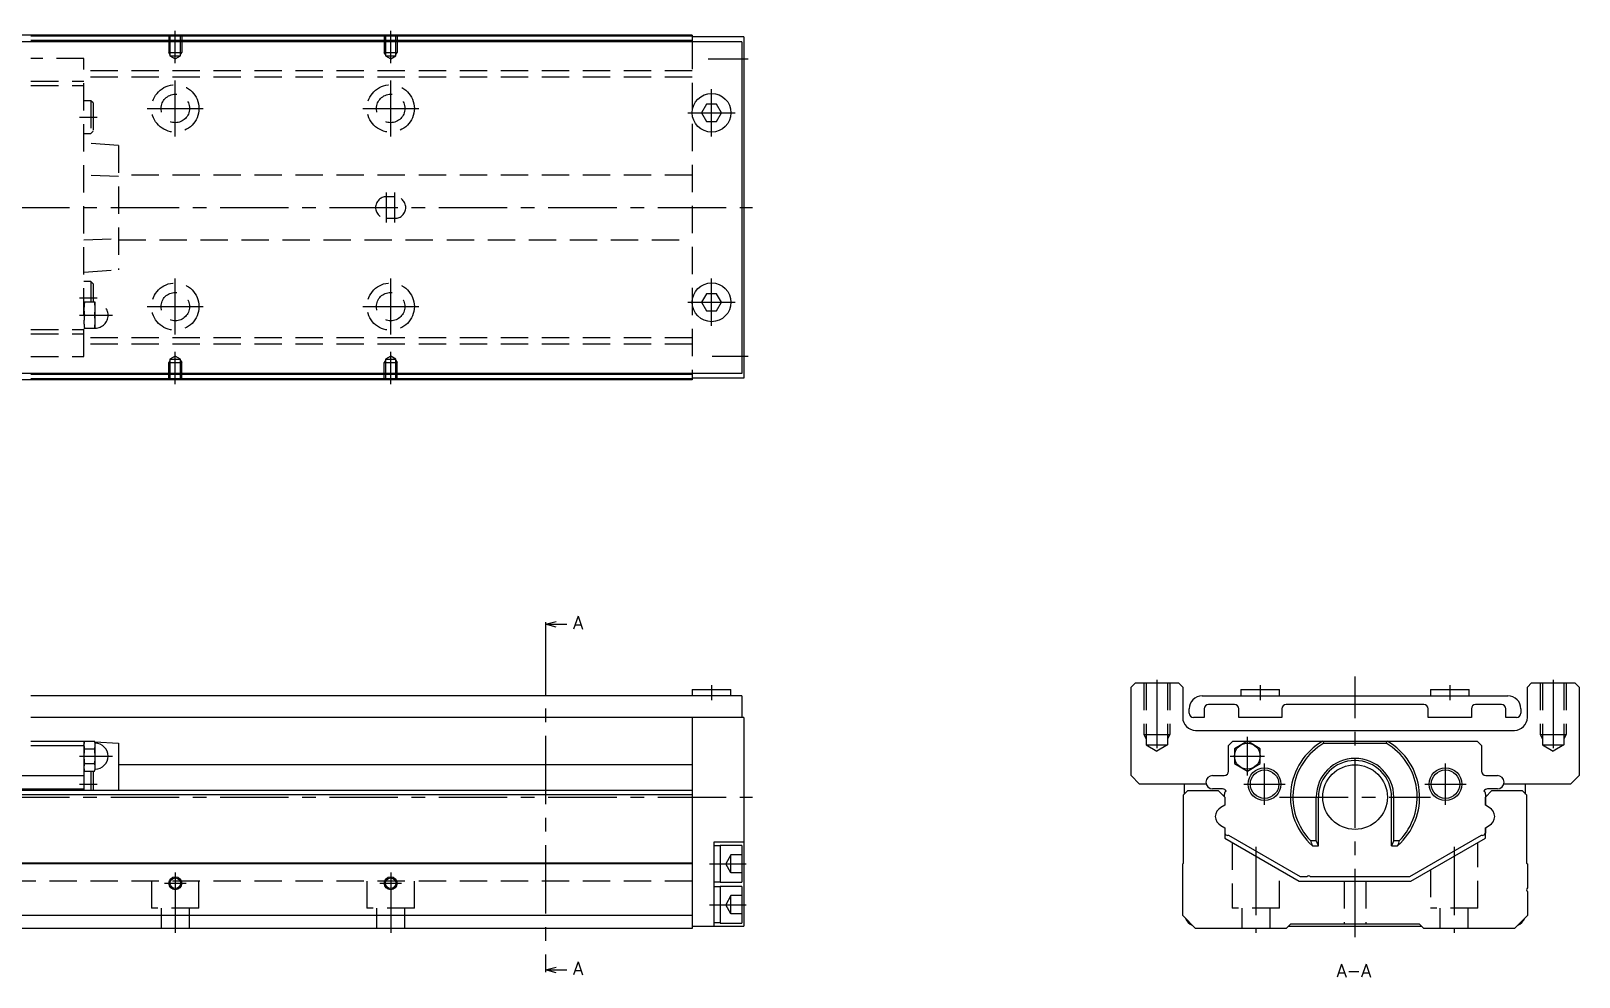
# Model space of a CAD drawing. Extents: x 0 to 1034, y -8 to 230.
# Drawn here: x 674.9 to 1034.3, y -1.3 to 218.4 of the extents above; entities that cross this region are included whole.
import ezdxf

# ---------------------------------------------------------------- set-up
doc = ezdxf.new("R2010")
doc.units = 0
doc.header["$LTSCALE"] = 0.5
doc.linetypes.add('CENTER', pattern=[50.8, 31.75, -6.35, 6.35, -6.35])
doc.linetypes.add('DASHED', pattern=[19.05, 12.7, -6.35])
for name, color, linetype in [('MSM_CENTER', 1, 'CENTER'), ('MSM_CONTINUOUS', 7, 'CONTINUOUS'), ('MSM_DASHED', 4, 'DASHED'), ('MSM_NARROW', 5, 'CONTINUOUS'), ('MSM_PART_NUMBER', 7, 'CONTINUOUS')]:
    doc.layers.add(name, color=color, linetype=linetype)
doc.styles.get("Standard").update_dxf_attribs({"font": 'txt.shx', "height": 3, "bigfont": 'bigfont.shx'})

msp = doc.modelspace()

# ---------------------------------------------------------------- linework, layer by layer
at = {"layer": 'MSM_CENTER'}
for p, q in [((708.4, 210.87), (708.4, 218.38)), ((758.4, 210.87), (758.4, 218.38)), ((832.07, 211.88), (841.4, 211.88)), ((708.4, 193.88), (708.4, 206.88)), ((758.4, 193.88), (758.4, 206.88)), ((832.9, 193.88), (832.9, 204.88)), ((686.2, 198.38), (690.3, 198.38)), ((701.9, 200.38), (714.9, 200.38)), ((751.9, 200.38), (764.9, 200.38)), ((827.4, 199.38), (838.4, 199.38)), ((757.4, 173.88), (757.4, 180.88)), ((759.4, 173.88), (759.4, 180.88)), ((185.4, 177.38), (842.4, 177.38)), ((708.4, 147.88), (708.4, 160.88)), ((758.4, 147.88), (758.4, 160.88)), ((832.9, 149.88), (832.9, 160.88)), ((686.2, 156.38), (690.3, 156.38)), ((827.4, 155.38), (838.4, 155.38)), ((686.2, 152.38), (693.8, 152.38)), ((701.9, 154.38), (714.9, 154.38)), ((751.9, 154.38), (764.9, 154.38)), ((708.4, 136.38), (708.4, 143.89)), ((758.4, 136.38), (758.4, 143.89)), ((833.07, 142.88), (841.4, 142.88)), ((794.33, 80.12), (794.33, 0.88)), ((982.27, 8), (982.27, 68.5)), ((832.9, 66.5), (832.9, 63)), ((936.27, 67.76), (936.27, 50.18)), ((960.27, 66.5), (960.27, 63)), ((1004.27, 66.5), (1004.27, 63)), ((1028.27, 67.76), (1028.27, 50.18)), ((957.27, 45.54), (957.27, 54.46)), ((686.2, 50), (693.8, 50)), ((953.27, 50), (961.27, 50)), ((961.27, 38.7), (961.27, 48.3)), ((1003.27, 38.7), (1003.27, 48.3)), ((686.2, 43.5), (690.3, 43.5)), ((956.47, 43.5), (966.07, 43.5)), ((998.47, 43.5), (1008.07, 43.5)), ((185.4, 40.5), (842.4, 40.5)), ((964.77, 40.5), (999.77, 40.5)), ((959.27, 28.97), (959.27, 9)), ((1005.27, 28.97), (1005.27, 9)), ((708.4, 23), (708.4, 9)), ((758.4, 23), (758.4, 9)), ((832.4, 25), (840.9, 25)), ((705.9, 20.5), (710.9, 20.5)), ((755.9, 20.5), (760.9, 20.5)), ((832.4, 15.5), (840.9, 15.5))]:
    msp.add_line(p, q, dxfattribs=at)
at = {"layer": 'MSM_CONTINUOUS'}
for p, q in [((839.9, 215.88), (224.9, 215.88)), ((828.4, 217.38), (238.4, 217.38)), ((828.4, 217.18), (674.9, 217.18)), ((828.4, 216.18), (674.9, 216.18)), ((828.4, 217.38), (828.4, 215.88)), ((840.4, 216.98), (828.4, 216.98)), ((839.9, 215.88), (839.9, 138.88)), ((840.4, 216.98), (840.4, 137.78)), ((831.74, 201.38), (830.59, 199.38)), ((834.05, 201.38), (831.74, 201.38)), ((835.2, 199.38), (834.05, 201.38)), ((830.59, 199.38), (831.74, 197.38)), ((834.05, 197.38), (835.2, 199.38)), ((831.74, 197.38), (834.05, 197.38)), ((831.74, 157.38), (830.59, 155.38)), ((830.59, 155.38), (831.74, 153.38)), ((834.05, 157.38), (831.74, 157.38)), ((835.2, 155.38), (834.05, 157.38)), ((834.05, 153.38), (835.2, 155.38)), ((831.74, 153.38), (834.05, 153.38)), ((839.9, 138.88), (224.9, 138.88)), ((828.4, 137.38), (238.4, 137.38)), ((828.4, 138.58), (674.9, 138.58)), ((828.4, 137.58), (674.9, 137.58)), ((828.4, 138.88), (828.4, 137.38)), ((840.4, 137.78), (828.4, 137.78)), ((794.33, 80.62), (796.83, 81.29)), ((794.33, 81.12), (794.33, 80.12)), ((794.33, 80.62), (799.33, 80.62)), ((796.83, 79.95), (794.33, 80.62)), ((828.4, 65.5), (828.4, 64)), ((828.4, 65.5), (837.4, 65.5)), ((837.4, 64), (837.4, 65.5)), ((930.27, 66), (931.27, 67)), ((930.27, 45.5), (930.27, 66)), ((931.27, 67), (941.27, 67)), ((941.27, 67), (942.27, 66)), ((942.27, 66), (942.27, 59)), ((955.77, 65.5), (964.77, 65.5)), ((955.77, 65.5), (955.77, 64)), ((964.77, 64), (964.77, 65.5)), ((999.77, 65.5), (1008.77, 65.5)), ((999.77, 65.5), (999.77, 64)), ((1008.77, 64), (1008.77, 65.5)), ((1022.27, 66), (1023.27, 67)), ((1022.27, 59), (1022.27, 66)), ((1023.27, 67), (1033.27, 67)), ((1033.27, 67), (1034.27, 66)), ((1034.27, 66), (1034.27, 45.5)), ((839.9, 64), (674.9, 64)), ((839.9, 64), (839.9, 59)), ((946.77, 64), (1017.77, 64)), ((954.27, 62), (948.27, 62)), ((998.27, 62), (966.27, 62)), ((1016.27, 62), (1010.27, 62)), ((840.4, 59), (674.9, 59)), ((828.4, 59), (828.4, 10)), ((840.4, 59), (840.4, 10.5)), ((943.77, 60), (943.77, 61)), ((947.27, 59), (944.77, 59)), ((947.27, 61), (947.27, 59)), ((955.27, 59), (955.27, 61)), ((965.27, 59), (955.27, 59)), ((965.27, 61), (965.27, 59)), ((999.27, 59), (999.27, 61)), ((1009.27, 59), (999.27, 59)), ((1009.27, 61), (1009.27, 59)), ((1017.27, 59), (1017.27, 61)), ((1019.77, 59), (1017.27, 59)), ((1020.77, 61), (1020.77, 60)), ((945.27, 56), (1019.27, 56)), ((674.9, 53.5), (687.2, 53.5)), ((674.9, 52.5), (687.2, 52.5)), ((687.2, 53.5), (687.77, 53.46)), ((687.2, 53.5), (687.2, 42)), ((687.32, 53.46), (687.2, 53)), ((687.2, 52.41), (687.2, 52.6)), ((687.32, 53.46), (689.67, 53.46)), ((687.32, 51.73), (689.67, 51.73)), ((689.8, 53), (689.67, 53.46)), ((689.7, 53.34), (695.2, 53)), ((689.8, 47), (689.8, 53)), ((695.2, 53), (695.2, 42)), ((952.92, 52.5), (953.92, 53.5)), ((952.92, 46.5), (952.92, 52.5)), ((953.92, 53.5), (1010.62, 53.5)), ((957.27, 53.46), (954.27, 51.73)), ((954.27, 51.73), (954.27, 48.27)), ((960.27, 51.73), (957.27, 53.46)), ((960.27, 48.27), (960.27, 51.73)), ((974.79, 53.5), (975.04, 53)), ((975.04, 53), (989.5, 53)), ((989.5, 53), (989.76, 53.5)), ((1010.62, 53.5), (1011.62, 52.5)), ((1011.62, 52.5), (1011.62, 46.5)), ((687.2, 47), (687.32, 46.54)), ((687.32, 48.27), (689.67, 48.27)), ((689.67, 46.54), (689.8, 47)), ((828.4, 48), (695.2, 48)), ((954.27, 48.27), (957.27, 46.54)), ((957.27, 46.54), (960.27, 48.27)), ((581.6, 45.5), (687.2, 45.5)), ((687.32, 46.54), (689.67, 46.54)), ((688.8, 46.54), (688.8, 42)), ((689.3, 46.54), (689.3, 42)), ((932.27, 43.5), (930.27, 45.5)), ((947.74, 43.5), (932.27, 43.5)), ((942.67, 41.2), (942.67, 43.5)), ((949.22, 45.5), (951.92, 45.5)), ((1012.62, 45.5), (1015.32, 45.5)), ((1032.27, 43.5), (1016.81, 43.5)), ((1021.87, 41.2), (1021.87, 43.5)), ((1034.27, 45.5), (1032.27, 43.5)), ((828.4, 42), (238.4, 42)), ((828.4, 41), (238.4, 41)), ((581.6, 42.4), (687.2, 42.4)), ((942.47, 41), (943.47, 42)), ((942.47, 25.2), (942.47, 41)), ((943.47, 42), (950.52, 42)), ((951.52, 42.4), (949.22, 42.4)), ((950.52, 42), (952.02, 40.5)), ((950.52, 42), (952.02, 40.5)), ((951.97, 40.55), (951.97, 41.2)), ((952.02, 40.5), (952.02, 38.61)), ((973.27, 30.44), (973.27, 40.5)), ((973.77, 29.22), (973.77, 40.5)), ((990.77, 29.22), (990.77, 40.5)), ((991.27, 30.44), (991.27, 40.5)), ((1012.52, 40.5), (1014.02, 42)), ((1012.57, 40.55), (1012.52, 40.5)), ((1012.52, 40.5), (1012.52, 38.61)), ((1012.52, 38.61), (1012.52, 40.5)), ((1012.57, 41.2), (1012.57, 40.55)), ((1015.32, 42.4), (1013.02, 42.4)), ((1014.02, 42), (1021.07, 42)), ((1021.07, 42), (1022.07, 41)), ((1022.07, 41), (1022.07, 25.2)), ((952.02, 38.61), (951.13, 38.1)), ((1013.42, 38.1), (1012.52, 38.61)), ((951.13, 33.9), (952.02, 33.39)), ((952.02, 33.39), (952.02, 31)), ((1012.52, 33.39), (1013.42, 33.9)), ((1012.52, 33.39), (1012.52, 32.13)), ((1012.52, 31), (1012.52, 33.39)), ((833.4, 30), (833.4, 10.5)), ((840.4, 30), (833.4, 30)), ((834.9, 29.15), (833.4, 29.15)), ((839.9, 29.25), (834.9, 29.25)), ((834.9, 29.25), (834.9, 20.75)), ((839.9, 29.25), (839.9, 20.75)), ((952.02, 31), (969.34, 21)), ((952.97, 31.61), (952.77, 31.61)), ((969.61, 22), (952.97, 31.61)), ((971.91, 30.44), (973.27, 30.44)), ((972.38, 29.22), (973.77, 29.22)), ((973.77, 29.22), (973.27, 30.44)), ((991.27, 30.44), (990.77, 29.22)), ((990.77, 29.22), (992.16, 29.22)), ((991.27, 30.44), (992.63, 30.44)), ((1011.57, 31.61), (994.93, 22)), ((995.2, 21), (1012.52, 31)), ((1011.77, 31.61), (1011.57, 31.61)), ((828.4, 25.2), (238.4, 25.2)), ((942.27, 25), (942.47, 25.2)), ((1022.07, 25.2), (1022.27, 25)), ((828.4, 25), (238.4, 25)), ((942.27, 13), (942.27, 25)), ((971.12, 22), (969.61, 22)), ((994.93, 22), (971.92, 22)), ((1022.27, 25), (1022.27, 19.4)), ((833.4, 20.85), (834.9, 20.85)), ((834.9, 19.65), (833.4, 19.65)), ((834.9, 20.75), (839.9, 20.75)), ((839.9, 19.75), (834.9, 19.75)), ((834.9, 19.75), (834.9, 11.25)), ((839.9, 19.75), (839.9, 11.25)), ((969.34, 21), (995.2, 21)), ((1022.27, 18.6), (1022.27, 13)), ((828.4, 13), (238.4, 13)), ((833.4, 11.35), (834.9, 11.35)), ((834.9, 11.25), (839.9, 11.25)), ((945.27, 10), (942.27, 13)), ((967.27, 11), (966.27, 10)), ((997.27, 11), (967.27, 11)), ((998.27, 10), (997.27, 11)), ((1022.27, 13), (1019.27, 10)), ((828.4, 10), (238.4, 10)), ((828.4, 10.5), (840.4, 10.5)), ((966.27, 10), (945.27, 10)), ((966.77, 10.5), (997.77, 10.5)), ((1019.27, 10), (998.27, 10)), ((794.33, 0.38), (796.83, 1.05)), ((794.33, 0.88), (794.33, -0.12)), ((794.33, 0.38), (799.33, 0.38)), ((796.83, -0.29), (794.33, 0.38))]:
    msp.add_line(p, q, dxfattribs=at)
for centre, radius in [((832.9, 199.38), 4.5), ((832.9, 155.38), 4.5), ((957.27, 50), 3), ((961.27, 43.5), 3.8), ((961.27, 43.5), 3.3), ((982.27, 40.5), 7.5), ((1003.27, 43.5), 3.8), ((1003.27, 43.5), 3.3), ((708.4, 20.5), 1.23), ((758.4, 20.5), 1.23)]:
    msp.add_circle(centre, radius, dxfattribs=at)
for centre, radius, start, end in [((946.77, 61), 3, 90, 180), ((948.27, 61), 1, 90, 180), ((954.27, 61), 1, 0, 90), ((966.27, 61), 1, 90, 180), ((998.27, 61), 1, 0, 90), ((1010.27, 61), 1, 90, 180), ((1016.27, 61), 1, 0, 90), ((1017.77, 61), 3, 0, 90), ((945.27, 59), 3, 180, 270), ((944.77, 60), 1, 180, 270), ((1019.27, 59), 3, 270, 0), ((1019.77, 60), 1, 270, 0), ((690.5, 52.57), 3.31, 164.2277, 179.4294), ((690.5, 52.63), 3.31, 180.5738, 195.7691), ((700.08, 49.95), 12.89, 172.0306, 179.7562), ((686.49, 52.56), 3.31, 0.5738, 15.7691), ((686.49, 52.63), 3.31, 344.2277, 359.4294), ((676.9, 49.94), 12.89, 0.2452, 7.968), ((689.8, 50), 3, 270, 90), ((982.27, 40.5), 15, 119.9264, 228.7639), ((982.27, 40.5), 14.44, 120.051, 224.1514), ((982.27, 40.5), 14.44, 315.8486, 59.949), ((982.27, 40.5), 15, 311.2361, 60.0736), ((700.65, 50.1), 13.46, 180.407, 187.8062), ((690.5, 47.37), 3.31, 164.2277, 179.4294), ((690.5, 47.44), 3.31, 180.5738, 195.7691), ((676.34, 50.1), 13.46, 352.1938, 359.593), ((686.49, 47.37), 3.31, 0.5738, 15.7691), ((686.49, 47.43), 3.31, 344.2277, 359.4294), ((982.27, 40.5), 9, 0, 180), ((982.27, 40.5), 8.5, 0, 180), ((949.22, 43.95), 1.55, 90, 270), ((951.92, 46.5), 1, 270, 0), ((1012.62, 46.5), 1, 180, 270), ((1015.32, 43.95), 1.55, 270, 90), ((951.52, 41.4), 1, 30.0919, 90), ((952.77, 41.2), 0.8, 118.7489, 180), ((1013.02, 41.4), 1, 90, 149.9081), ((1011.77, 41.2), 0.8, 0, 61.2511), ((952.43, 35.85), 2.6, 120, 176.5893), ((952.43, 36.15), 2.6, 183.4107, 240), ((1012.12, 35.85), 2.6, 3.4107, 60), ((1012.12, 36.15), 2.6, 300, 356.5893), ((952.77, 32.41), 0.8, 200.3641, 270), ((984.5, 34.62), 13.26, 198.3686, 204.03), ((979.98, 34.65), 13.33, 335.9851, 341.6163), ((1011.77, 32.41), 0.8, 270, 339.6276), ((971.52, 21.7), 0.5, 36.8699, 143.1301), ((1022.57, 19), 0.5, 126.8699, 233.1301), ((945.67, 13.5), 3, 201.8137, 248.1863), ((1018.87, 13.5), 3, 291.8151, 338.1849)]:
    msp.add_arc(centre, radius, start, end, dxfattribs=at)
at = {"layer": 'MSM_DASHED'}
for p, q in [((706.9, 217.38), (706.9, 213.38)), ((707.17, 217.38), (707.17, 212.58)), ((709.63, 212.58), (709.63, 217.38)), ((709.9, 217.38), (709.9, 213.38)), ((756.9, 217.38), (756.9, 213.38)), ((757.17, 217.38), (757.17, 212.58)), ((759.63, 212.58), (759.63, 217.38)), ((759.9, 217.38), (759.9, 213.38)), ((828.4, 215.88), (828.4, 138.88)), ((706.9, 213.38), (709.9, 213.38)), ((707.17, 212.91), (706.9, 213.38)), ((707.17, 212.58), (709.63, 212.58)), ((707.17, 212.58), (708.4, 211.87)), ((708.4, 211.87), (709.63, 212.58)), ((709.63, 212.91), (709.9, 213.38)), ((756.9, 213.38), (759.9, 213.38)), ((757.17, 212.91), (756.9, 213.38)), ((757.17, 212.58), (759.63, 212.58)), ((757.17, 212.58), (758.4, 211.87)), ((758.4, 211.87), (759.63, 212.58)), ((759.63, 212.91), (759.9, 213.38)), ((687.2, 211.98), (674.9, 211.98)), ((687.2, 142.78), (687.2, 211.98)), ((828.4, 209.13), (687.2, 209.13)), ((674.9, 206.73), (687.2, 206.73)), ((674.9, 205.73), (687.2, 205.73)), ((828.4, 207.63), (687.2, 207.63)), ((688.8, 202.18), (687.2, 202.18)), ((689.3, 201.68), (688.8, 202.18)), ((688.8, 202.18), (688.8, 194.58)), ((689.3, 201.68), (689.3, 195.08)), ((687.2, 194.58), (688.8, 194.58)), ((688.8, 194.58), (689.3, 195.08)), ((695.2, 191.82), (687.2, 192.38)), ((695.2, 191.82), (695.2, 162.93)), ((695.2, 184.61), (687.2, 184.86)), ((828.4, 184.88), (695.2, 184.88)), ((759.4, 179.88), (757.4, 179.88)), ((757.4, 174.88), (759.4, 174.88)), ((687.2, 169.89), (695.2, 170.14)), ((695.2, 169.88), (828.4, 169.88)), ((687.2, 162.38), (695.2, 162.93)), ((688.8, 160.18), (687.2, 160.18)), ((688.8, 160.18), (688.8, 155.38)), ((689.3, 159.68), (688.8, 160.18)), ((689.3, 159.68), (689.3, 155.38)), ((689.8, 155.38), (687.2, 155.38)), ((689.8, 149.38), (689.8, 155.38)), ((687.32, 152.38), (689.67, 152.38)), ((674.9, 149.03), (687.2, 149.03)), ((674.9, 148.03), (687.2, 148.03)), ((687.2, 149.38), (689.8, 149.38)), ((828.4, 147.13), (687.2, 147.13)), ((828.4, 145.63), (687.2, 145.63)), ((674.9, 142.78), (687.2, 142.78)), ((707.17, 141.84), (706.9, 141.38)), ((706.9, 141.38), (709.9, 141.38)), ((706.9, 137.38), (706.9, 141.38)), ((708.4, 142.89), (707.17, 142.18)), ((707.17, 142.18), (709.63, 142.18)), ((707.17, 142.18), (707.17, 137.38)), ((709.63, 142.18), (708.4, 142.89)), ((709.63, 137.38), (709.63, 142.18)), ((709.63, 141.84), (709.9, 141.38)), ((709.9, 137.38), (709.9, 141.38)), ((757.17, 141.84), (756.9, 141.38)), ((756.9, 141.38), (759.9, 141.38)), ((756.9, 137.38), (756.9, 141.38)), ((758.4, 142.89), (757.17, 142.18)), ((757.17, 142.18), (759.63, 142.18)), ((757.17, 142.18), (757.17, 137.38)), ((759.63, 142.18), (758.4, 142.89)), ((759.63, 137.38), (759.63, 142.18)), ((759.63, 141.84), (759.9, 141.38)), ((759.9, 137.38), (759.9, 141.38)), ((933.27, 67), (933.27, 55)), ((933.81, 67), (933.81, 52.6)), ((938.73, 67), (938.73, 52.6)), ((939.27, 67), (939.27, 55)), ((1025.27, 67), (1025.27, 55)), ((1025.81, 67), (1025.81, 52.6)), ((1030.73, 67), (1030.73, 52.6)), ((1031.27, 67), (1031.27, 55)), ((933.27, 55), (939.27, 55)), ((933.27, 55), (933.81, 54.06)), ((939.27, 55), (938.73, 54.06)), ((1025.27, 55), (1031.27, 55)), ((1025.27, 55), (1025.81, 54.06)), ((1031.27, 55), (1030.73, 54.06)), ((933.81, 52.6), (938.73, 52.6)), ((933.81, 52.6), (936.27, 51.18)), ((938.73, 52.6), (936.27, 51.18)), ((1025.81, 52.6), (1030.73, 52.6)), ((1025.81, 52.6), (1028.27, 51.18)), ((1030.73, 52.6), (1028.27, 51.18)), ((953.77, 29.99), (953.77, 14.7)), ((1010.77, 14.7), (1010.77, 29.99)), ((837.4, 27.12), (836.17, 25)), ((837.4, 22.88), (837.4, 27.12)), ((839.9, 27.12), (837.4, 27.12)), ((837.4, 22.88), (836.17, 25)), ((837.4, 25), (839.9, 25)), ((839.9, 22.88), (837.4, 22.88)), ((964.77, 14.7), (964.77, 23.64)), ((999.77, 23.64), (999.77, 14.7)), ((828.4, 21), (238.4, 21)), ((702.9, 21), (702.9, 14.7)), ((713.9, 14.7), (713.9, 21)), ((752.9, 21), (752.9, 14.7)), ((763.9, 14.7), (763.9, 21)), ((979.77, 21), (979.77, 11)), ((984.77, 21), (984.77, 11)), ((713.9, 14.7), (702.9, 14.7)), ((705.1, 14.7), (705.1, 10)), ((711.7, 10), (711.7, 14.7)), ((763.9, 14.7), (752.9, 14.7)), ((755.1, 14.7), (755.1, 10)), ((761.7, 10), (761.7, 14.7)), ((837.4, 17.62), (836.17, 15.5)), ((837.4, 13.38), (836.17, 15.5)), ((837.4, 13.38), (837.4, 17.62)), ((839.9, 17.62), (837.4, 17.62)), ((837.4, 15.5), (839.9, 15.5)), ((964.77, 14.7), (953.77, 14.7)), ((955.97, 14.7), (955.97, 10)), ((962.57, 10), (962.57, 14.7)), ((1010.77, 14.7), (999.77, 14.7)), ((1001.97, 14.7), (1001.97, 10)), ((1008.57, 10), (1008.57, 14.7)), ((839.9, 13.38), (837.4, 13.38))]:
    msp.add_line(p, q, dxfattribs=at)
for centre, radius in [((708.4, 200.38), 5.5), ((758.4, 200.38), 5.5), ((708.4, 200.38), 3.3), ((758.4, 200.38), 3.3), ((708.4, 154.38), 5.5), ((758.4, 154.38), 5.5), ((708.4, 154.38), 3.3), ((758.4, 154.38), 3.3)]:
    msp.add_circle(centre, radius, dxfattribs=at)
for centre, radius, start, end in [((757.4, 177.38), 2.5, 90, 270), ((759.4, 177.38), 2.5, 270, 90), ((696.89, 153.83), 9.69, 170.8086, 179.713), ((680.1, 153.83), 9.7, 0.2886, 9.1898), ((689.8, 152.38), 3, 270, 90), ((696.89, 153.92), 9.7, 180.2886, 189.1898), ((696.89, 150.83), 9.69, 170.8086, 179.713), ((680.1, 153.92), 9.69, 350.8086, 359.713), ((680.1, 150.83), 9.7, 0.2886, 9.1898), ((696.89, 150.92), 9.7, 180.2886, 189.1898), ((680.1, 150.92), 9.69, 350.8086, 359.713)]:
    msp.add_arc(centre, radius, start, end, dxfattribs=at)
at = {"layer": 'MSM_NARROW'}
for centre in [(708.4, 20.5), (758.4, 20.5)]:
    msp.add_circle(centre, 1.5, dxfattribs=at)

# ---------------------------------------------------------------- texts
at = {"layer": 'MSM_PART_NUMBER'}
for s, p in [('A', (800.75, 79.49)), ('A', (800.75, -0.75)), ('A-A', (978.01, -1.28))]:
    msp.add_text(s, height=3, dxfattribs=at).set_placement(p)

doc.saveas('drawing.dxf')
